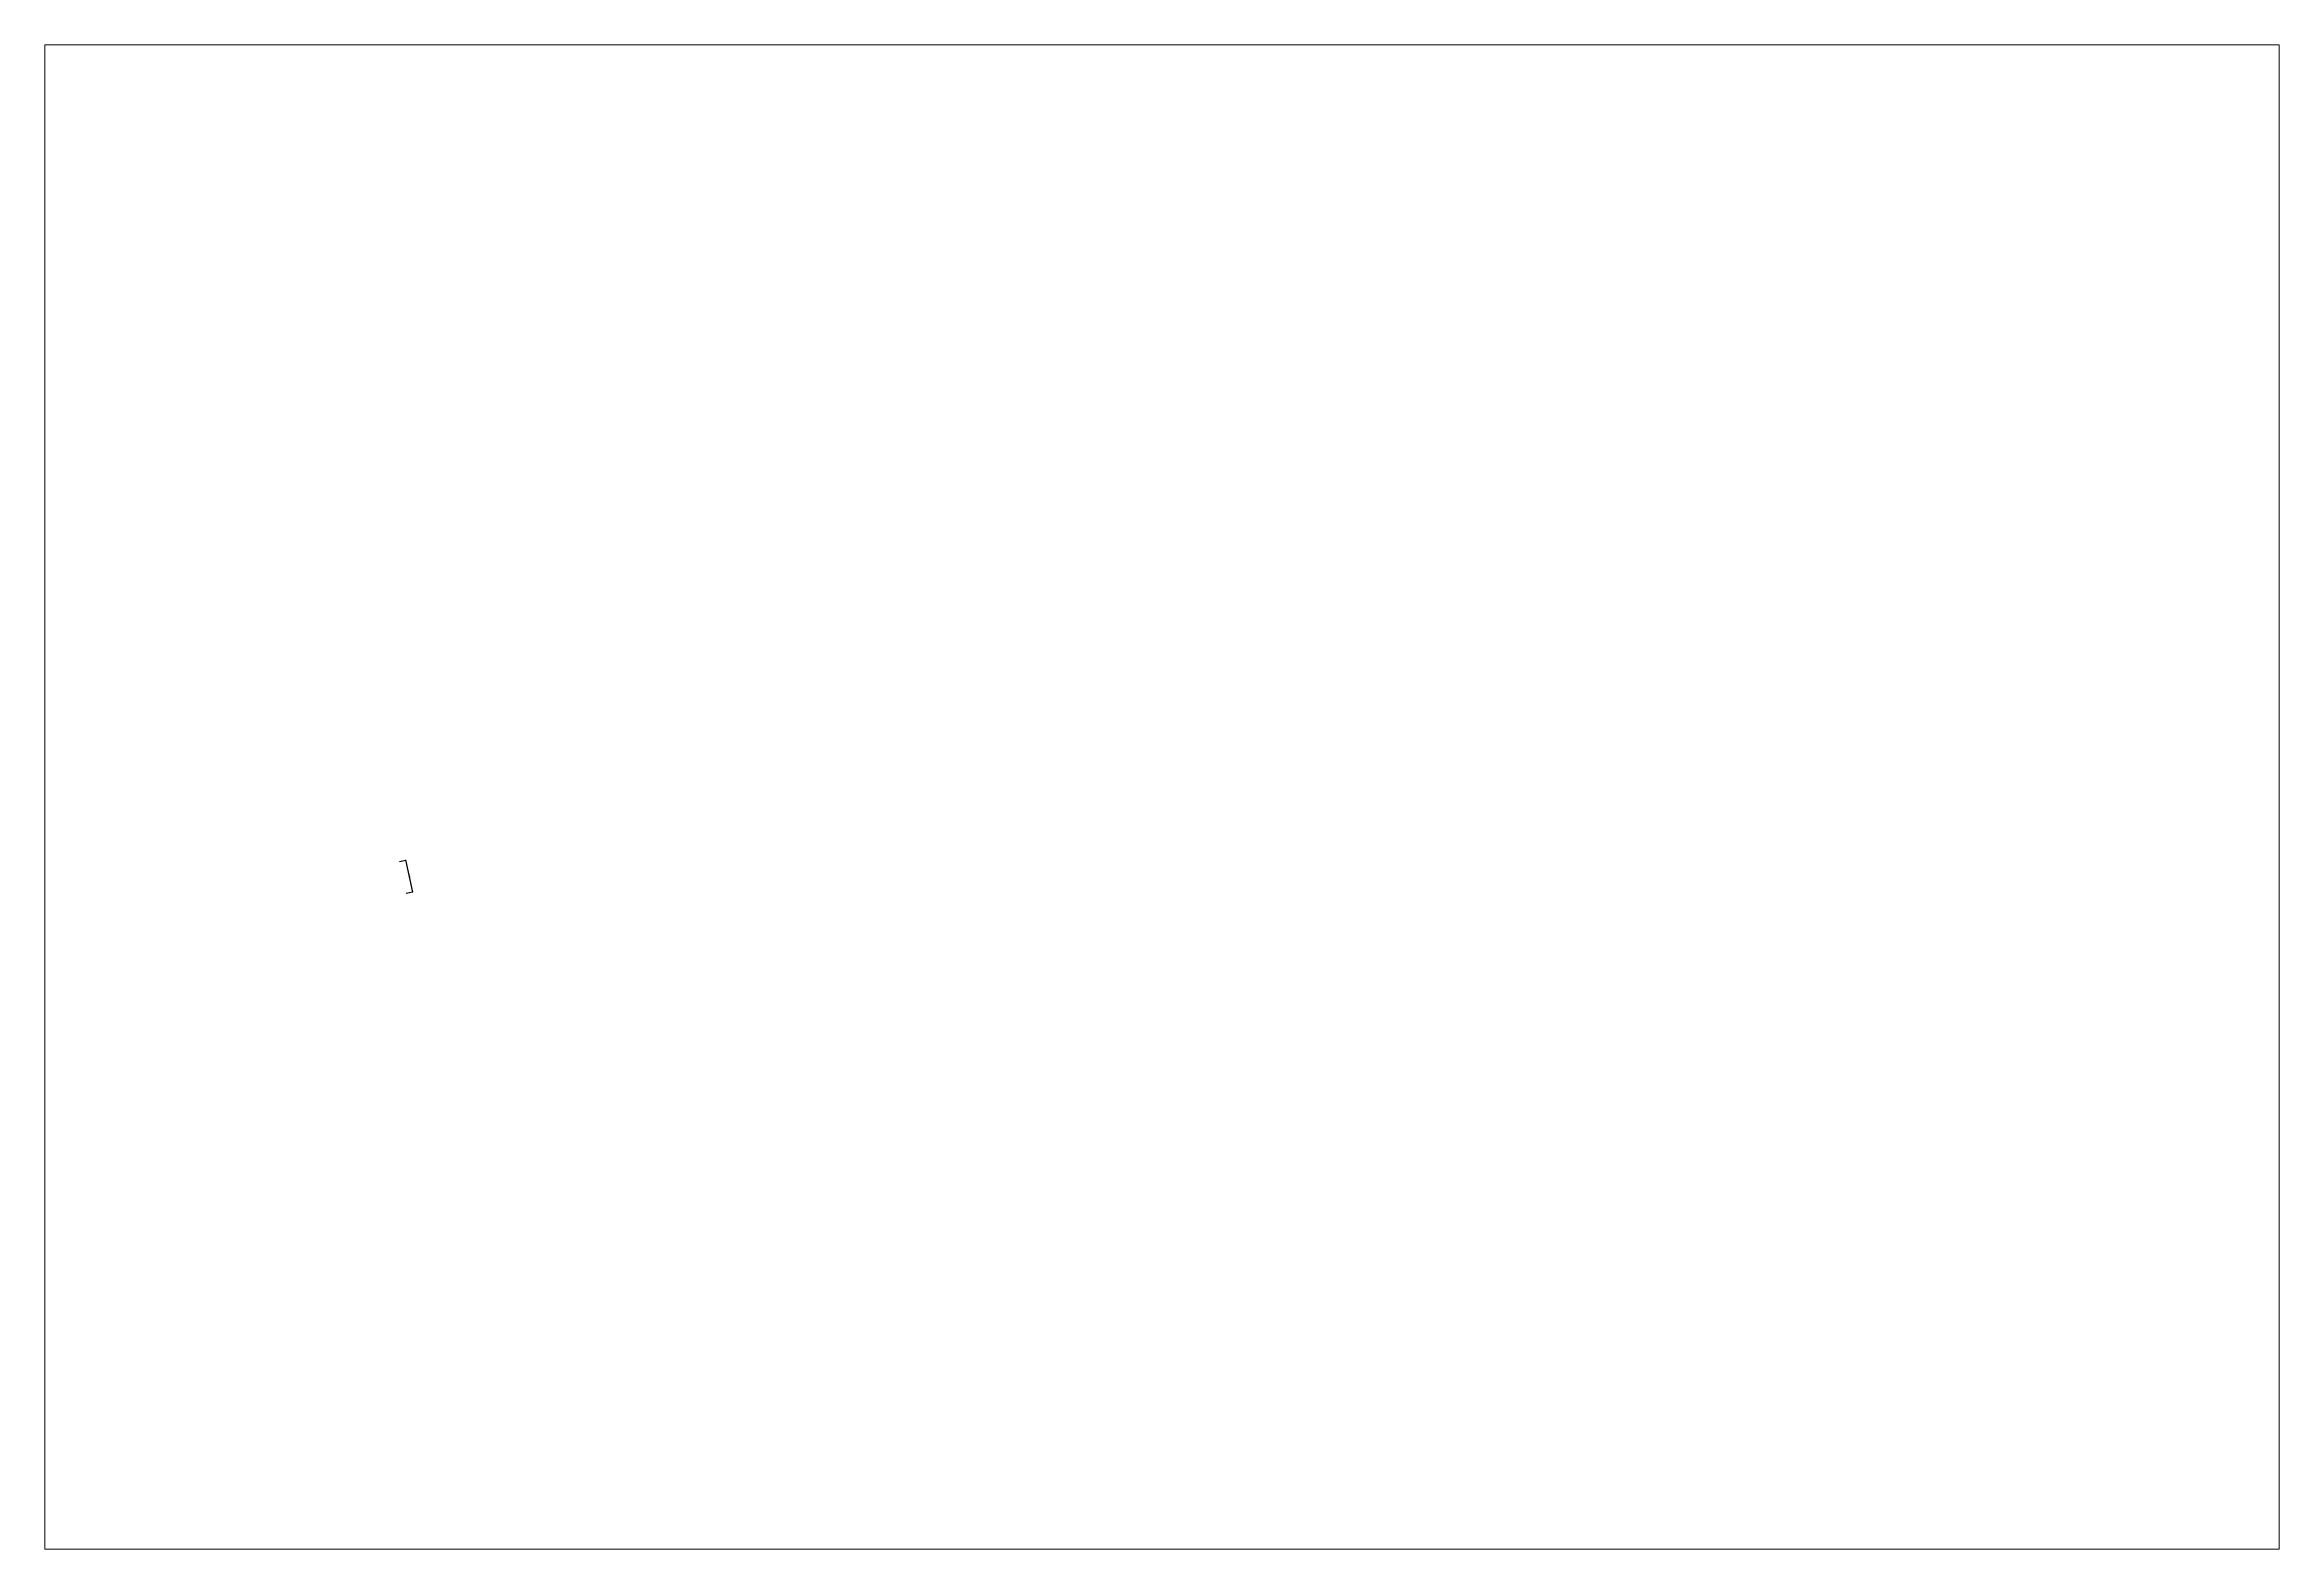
# Paper-space layout 'Layout1' of a CAD drawing. Header units: millimetres. Extents: x 1.05 to 9.49, y 0.71 to 6.39.
# The model-space entities are those that its viewports show. They can reach past a viewport. Long polylines and large blocks are cut down to what shows.
import ezdxf

# ---------------------------------------------------------------- set-up
doc = ezdxf.new("R2010")
doc.units = ezdxf.units.MM
doc.header["$MEASUREMENT"] = 0
doc.layers.get('0').update_dxf_attribs({"linetype": 'CONTINUOUS', "lineweight": 13})
doc.layers.get('Defpoints').update_dxf_attribs({"color": 5, "linetype": 'CONTINUOUS', "lineweight": 13})
doc.layers.add('KAKA EDIT', color=2, linetype='CONTINUOUS', lineweight=18)
doc.layers.add('KT-Kich thuoc', color=159, linetype='CONTINUOUS', lineweight=18)
doc.styles.add('Arial Narrow', font='ARIALN.TTF')
doc.dimstyles.new('CCU_1-200', dxfattribs={"dimscale": 200, "dimtxt": 3, "dimasz": 1, "dimexe": 1, "dimexo": 2, "dimgap": 0.5, "dimtad": 1, "dimdec": 0, "dimdsep": 46, "dimtxsty": 'Arial Narrow', "dimblk": 'ARCHTICK', "dimcen": -1, "dimdle": 1, "dimclrd": 256, "dimclre": 256, "dimclrt": 3, "dimadec": 0, "dimazin": 2, "dimtfac": 0.1, "dimtdec": 0, "dimtix": 1, "dimtmove": 2, "dimatfit": 1, "dimfxl": 0, "dimtvp": 0.833333, "dimtolj": 1, "dimtzin": 12, "dimarcsym": 0})

# ---------------------------------------------------------------- blocks, each defined once
blk = doc.blocks.new('_ArchTick')
at = {"color": 0, "linetype": 'ByBlock', "const_width": 0.15}
blk.add_lwpolyline([(-0.5, -0.5), (0.5, 0.5)], dxfattribs=at)
blk = doc.blocks.new('*D447')
at = {"layer": 'Defpoints', "color": 0, "transparency": 16777216}
for p in [(11486724, 1052965), (11491123, 1032559), (11495510, 1033505)]:
    blk.add_point(p, dxfattribs=at)
at = {"layer": 'KT-Kich thuoc', "lineweight": -2, "transparency": 16777216}
for p, q in [((11487115, 1053049), (11491307, 1053952)), ((11491069, 1054106), (11495552, 1033309)), ((11491514, 1032644), (11495705, 1033547))]:
    blk.add_line(p, q, dxfattribs=at)
at = {"layer": 'KT-Kich thuoc', "lineweight": -2, "transparency": 16777216, "xscale": 200, "yscale": 200, "zscale": 200}
for p, rotation in [((11491111, 1053910), 102.1642570564175), ((11495510, 1033505), 282.1642570564175)]:
    blk.add_blockref('_ArchTick', p, dxfattribs=dict(at, rotation=rotation))
at = {"layer": 'KT-Kich thuoc', "color": 3, "transparency": 16777216, "insert": (11493708, 1043793), "char_height": 600, "attachment_point": 5, "rotation": 282.164257, "style": 'Arial Narrow'}
blk.add_mtext('\\A1;20874', dxfattribs=at)

msp = doc.modelspace()

# ---------------------------------------------------------------- dimensions: what is measured, and where the dimension line sits
at = {"layer": 'KT-Kich thuoc'}
dim = msp.add_aligned_dim(p1=(11486724.1, 1052964.5), p2=(11491122.5, 1032559.3), distance=4487.8, dimstyle='CCU_1-200', dxfattribs=at)
dim.commit()
dim.dimension.update_dxf_attribs({"geometry": '*D447', "text_midpoint": (11493707.6, 1043793.2)})

psp = doc.layouts.get("Layout1")

# ---------------------------------------------------------------- viewports
at = {"layer": 'KAKA EDIT'}
psp.add_viewport(center=(5.2719, 3.5495), size=(8.435, 5.679134), view_center_point=(11978143.6816, 1094670.2786), view_height=968738.079161, dxfattribs=at)

doc.saveas('drawing.dxf')
